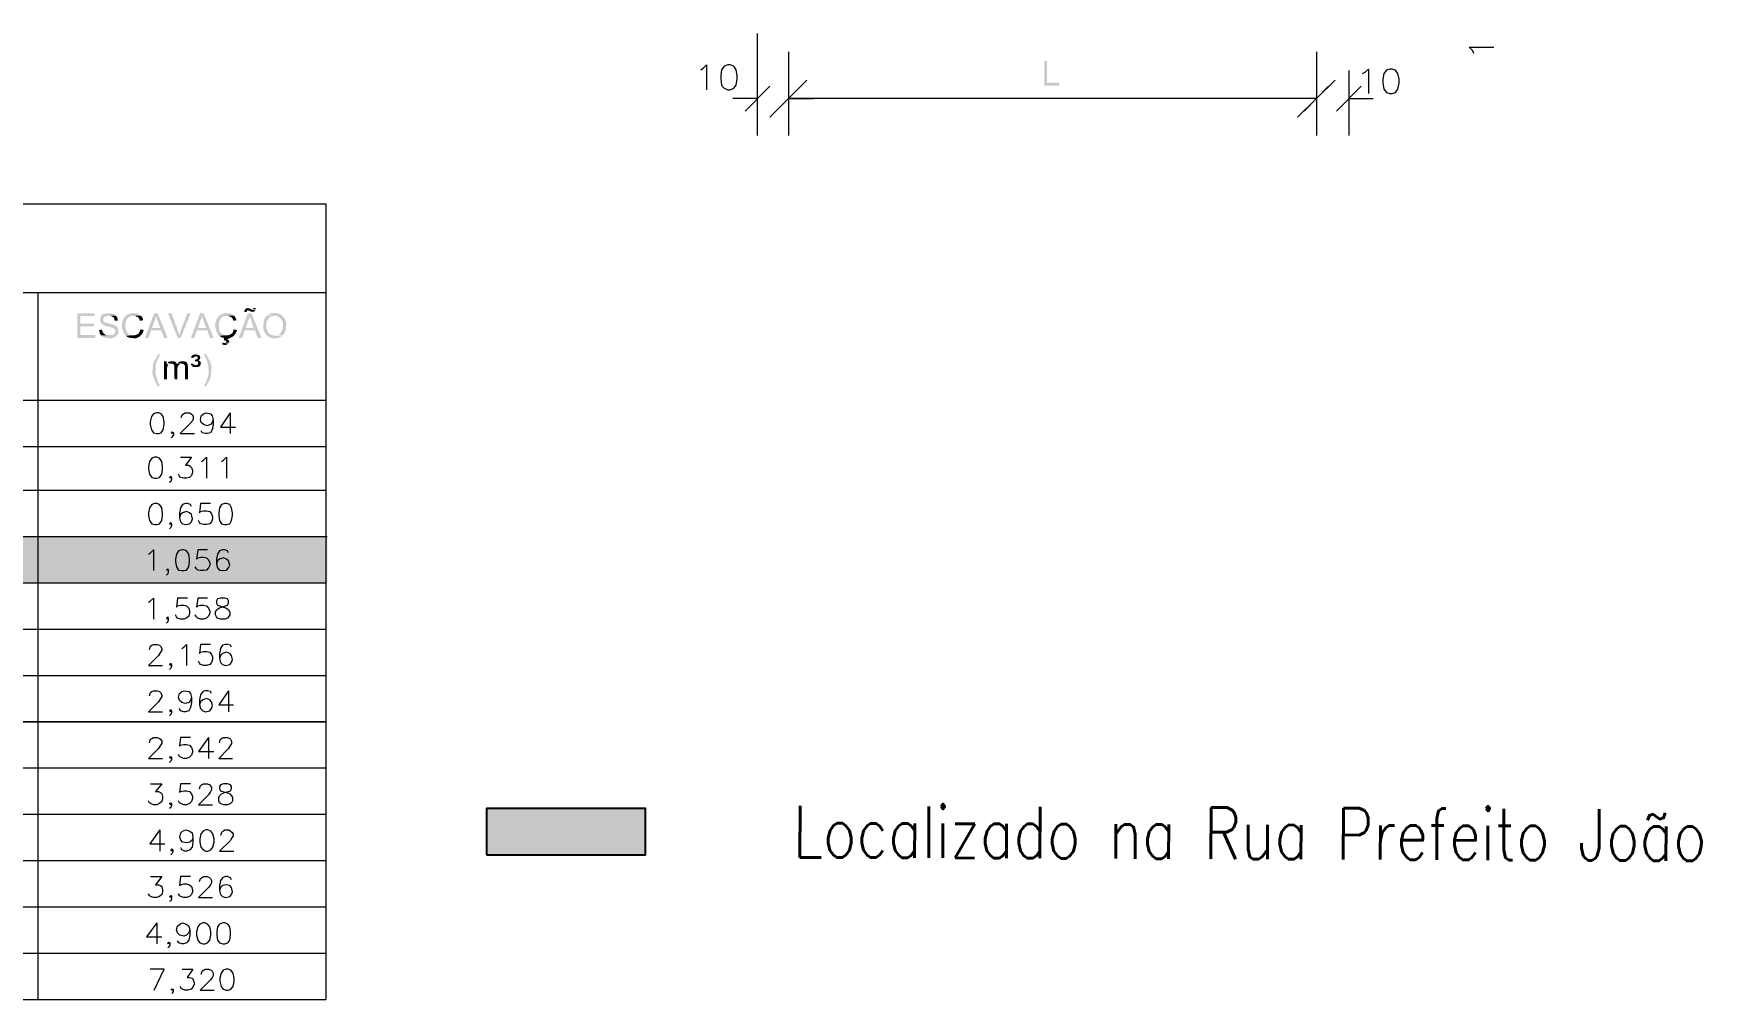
# Model space of a CAD drawing. Header units: feet. Extents: x 203667 to 205527, y 9204857 to 9205156.
# Drawn here: x 204249.65 to 204257.82, y 9205140.32 to 9205145.02 of the extents above; entities that cross this region are included whole.
import ezdxf
from ezdxf.enums import TextEntityAlignment as Align

# ---------------------------------------------------------------- set-up
doc = ezdxf.new("R2010")
doc.units = ezdxf.units.FT
doc.header["$LTSCALE"] = 0.3
doc.header["$MEASUREMENT"] = 0
doc.layers.add('CALÇADA', color=3, linetype='Continuous')
doc.layers.add('PS_IND_COMPRIMENTO', color=7, linetype='Continuous')
doc.layers.add('DRENAGEM a executar', color=242, linetype='Continuous', lineweight=30)
doc.styles.add('ROMANS', font='romans', dxfattribs={"height": 0.2})

msp = doc.modelspace()

# ---------------------------------------------------------------- hatches: boundary and pattern name
at = {"layer": 'CALÇADA'}
h = msp.add_hatch(color=1, dxfattribs=at)
h.dxf.hatch_style = 1
h.paths.add_polyline_path([(204249.5493, 9205142.5705), (204239.2705, 9205142.5705), (204239.2705, 9205142.3455), (204249.5493, 9205142.3455)])
h.paths.add_polyline_path([(204251.0814, 9205142.5705), (204249.5493, 9205142.5705), (204249.5493, 9205142.3455), (204251.0814, 9205142.3455)])
h = msp.add_hatch(color=1, dxfattribs=at)
h.dxf.hatch_style = 1
h.paths.add_polyline_path([(204251.8546, 9205141.2483), (204251.8546, 9205141.0233), (204252.6281, 9205141.0233), (204252.6281, 9205141.2483)])
at = {"layer": 'DRENAGEM a executar', "lineweight": 20}
for points in [[(204254.58, 9205144.8825), (204254.5655, 9205144.8825), (204254.5655, 9205144.7628), (204254.6391, 9205144.7628), (204254.6391, 9205144.7773), (204254.58, 9205144.7773)], [(204249.9514, 9205143.6551), (204249.8663, 9205143.6551), (204249.8663, 9205143.5354), (204249.9543, 9205143.5354), (204249.9543, 9205143.5499), (204249.8821, 9205143.5499), (204249.8821, 9205143.5917), (204249.9485, 9205143.5917), (204249.9485, 9205143.6047), (204249.8821, 9205143.6047), (204249.8821, 9205143.6422), (204249.9514, 9205143.6422)], [(204250.0192, 9205143.6566), (204250.0105, 9205143.6551), (204250.0033, 9205143.6551), (204249.9918, 9205143.6508), (204249.9802, 9205143.6393), (204249.9788, 9205143.6335), (204249.9773, 9205143.6191), (204249.9788, 9205143.6119), (204249.9845, 9205143.6076), (204249.9874, 9205143.6018), (204249.9946, 9205143.5989), (204250.0019, 9205143.5946), (204250.0119, 9205143.5917), (204250.0206, 9205143.5902), (204250.0278, 9205143.5874), (204250.035, 9205143.5859), (204250.0408, 9205143.5845), (204250.0466, 9205143.5787), (204250.0523, 9205143.5744), (204250.0523, 9205143.5643), (204250.0466, 9205143.5571), (204250.0408, 9205143.5513), (204250.0321, 9205143.5499), (204249.9831, 9205143.5484), (204249.9874, 9205143.5426), (204249.9932, 9205143.5398), (204250.0004, 9205143.5383), (204250.0062, 9205143.5354), (204250.035, 9205143.534), (204250.0437, 9205143.5383), (204250.0494, 9205143.5412), (204250.0552, 9205143.5441), (204250.061, 9205143.5499), (204250.0653, 9205143.5571), (204250.0668, 9205143.5643), (204250.0668, 9205143.5744), (204250.0653, 9205143.5816), (204250.0624, 9205143.5859), (204250.0581, 9205143.5917), (204250.0538, 9205143.5946), (204250.0466, 9205143.5989), (204250.0393, 9205143.6018), (204250.0321, 9205143.6032), (204250.0264, 9205143.6047), (204250.0177, 9205143.6076), (204250.0091, 9205143.609), (204250.0033, 9205143.6119), (204249.9961, 9205143.6133), (204249.9932, 9205143.6191), (204249.9932, 9205143.6292), (204249.9961, 9205143.635), (204250.0033, 9205143.6393), (204250.0119, 9205143.6436), (204250.0552, 9205143.6436), (204250.0523, 9205143.6479), (204250.0451, 9205143.6523), (204250.0365, 9205143.6551), (204250.0293, 9205143.6551), (204250.022, 9205143.6566)], [(204250.0552, 9205143.6436), (204250.0192, 9205143.6436), (204250.0264, 9205143.6436), (204250.0321, 9205143.6422), (204250.0379, 9205143.6378), (204250.0437, 9205143.635), (204250.0466, 9205143.6292), (204250.048, 9205143.6205), (204250.0639, 9205143.6205), (204250.0624, 9205143.6277), (204250.061, 9205143.635), (204250.0567, 9205143.6393)], [(204250.1403, 9205143.6566), (204250.1331, 9205143.6566), (204250.1244, 9205143.6551), (204250.1172, 9205143.6523), (204250.1057, 9205143.6465), (204250.1014, 9205143.6422), (204250.097, 9205143.6378), (204250.0927, 9205143.6306), (204250.0898, 9205143.6263), (204250.0884, 9205143.6191), (204250.0841, 9205143.6104), (204250.0841, 9205143.583), (204250.0884, 9205143.5744), (204250.0898, 9205143.5672), (204250.0956, 9205143.5556), (204250.0985, 9205143.5499), (204250.1043, 9205143.547), (204250.1389, 9205143.5484), (204250.1317, 9205143.5484), (204250.1244, 9205143.5499), (204250.1187, 9205143.5527), (204250.11, 9205143.56), (204250.1071, 9205143.5672), (204250.1043, 9205143.5744), (204250.1014, 9205143.5859), (204250.0999, 9205143.6032), (204250.1014, 9205143.6119), (204250.1043, 9205143.6191), (204250.1071, 9205143.6249), (204250.11, 9205143.6292), (204250.1143, 9205143.635), (204250.1216, 9205143.6393), (204250.1302, 9205143.6422), (204250.1749, 9205143.6436), (204250.1706, 9205143.6479), (204250.1619, 9205143.6523), (204250.1576, 9205143.6551), (204250.1504, 9205143.6551), (204250.1432, 9205143.6566)], [(204250.1749, 9205143.6436), (204250.1403, 9205143.6436), (204250.149, 9205143.6436), (204250.1533, 9205143.6393), (204250.1619, 9205143.6364), (204250.1663, 9205143.6306), (204250.1692, 9205143.6263), (204250.1706, 9205143.6191), (204250.1865, 9205143.622), (204250.185, 9205143.6306), (204250.1821, 9205143.6364), (204250.1778, 9205143.6422)], [(204250.2571, 9205143.6551), (204250.2398, 9205143.6551), (204250.1951, 9205143.5354), (204250.2124, 9205143.5354), (204250.2254, 9205143.5729), (204250.2744, 9205143.5729), (204250.2297, 9205143.5845), (204250.2427, 9205143.6191), (204250.2456, 9205143.6263), (204250.247, 9205143.6335), (204250.2485, 9205143.6393), (204250.2485, 9205143.6436)], [(204250.2571, 9205143.6551), (204250.2485, 9205143.6436), (204250.2514, 9205143.635), (204250.2543, 9205143.6277), (204250.2571, 9205143.6176), (204250.2701, 9205143.5845), (204250.2297, 9205143.5845), (204250.2744, 9205143.5729), (204250.2889, 9205143.5354), (204250.3062, 9205143.5354)], [(204250.3249, 9205143.6551), (204250.3076, 9205143.6551), (204250.3552, 9205143.5354), (204250.3639, 9205143.5499), (204250.3581, 9205143.5614), (204250.3567, 9205143.5686)], [(204250.4172, 9205143.6551), (204250.4014, 9205143.6551), (204250.3682, 9205143.5686), (204250.3668, 9205143.5614), (204250.3653, 9205143.5556), (204250.3552, 9205143.5354), (204250.3696, 9205143.5354)], [(204250.4807, 9205143.6551), (204250.4634, 9205143.6551), (204250.4187, 9205143.5354), (204250.436, 9205143.5354), (204250.4475, 9205143.5729), (204250.498, 9205143.5729), (204250.4533, 9205143.5845), (204250.4648, 9205143.6191), (204250.4692, 9205143.6263), (204250.4706, 9205143.6335), (204250.472, 9205143.6393), (204250.472, 9205143.6436)], [(204250.4807, 9205143.6551), (204250.472, 9205143.6436), (204250.4735, 9205143.635), (204250.4778, 9205143.6277), (204250.4807, 9205143.6176), (204250.4937, 9205143.5845), (204250.4533, 9205143.5845), (204250.498, 9205143.5729), (204250.5124, 9205143.5354), (204250.5297, 9205143.5354)], [(204250.5932, 9205143.6566), (204250.586, 9205143.6566), (204250.5773, 9205143.6551), (204250.5716, 9205143.6523), (204250.5586, 9205143.6465), (204250.5557, 9205143.6422), (204250.5499, 9205143.6378), (204250.547, 9205143.6306), (204250.5427, 9205143.6263), (204250.5413, 9205143.6191), (204250.5384, 9205143.6104), (204250.5384, 9205143.583), (204250.5413, 9205143.5744), (204250.5427, 9205143.5672), (204250.5485, 9205143.5556), (204250.5514, 9205143.5499), (204250.5571, 9205143.547), (204250.5918, 9205143.5484), (204250.5845, 9205143.5484), (204250.5773, 9205143.5499), (204250.573, 9205143.5527), (204250.5643, 9205143.56), (204250.56, 9205143.5672), (204250.5571, 9205143.5729), (204250.5557, 9205143.5787), (204250.5557, 9205143.5859), (204250.5543, 9205143.6032), (204250.5557, 9205143.6119), (204250.5571, 9205143.6191), (204250.56, 9205143.6249), (204250.5643, 9205143.6292), (204250.5672, 9205143.635), (204250.5744, 9205143.6393), (204250.5831, 9205143.6422), (204250.6278, 9205143.6436), (204250.6249, 9205143.6479), (204250.6163, 9205143.6523), (204250.6105, 9205143.6551), (204250.6033, 9205143.6551), (204250.5975, 9205143.6566)], [(204250.6278, 9205143.6436), (204250.5932, 9205143.6436), (204250.6018, 9205143.6436), (204250.6076, 9205143.6393), (204250.6163, 9205143.6364), (204250.6192, 9205143.6306), (204250.6235, 9205143.6263), (204250.6249, 9205143.6191), (204250.6408, 9205143.622), (204250.6379, 9205143.6306), (204250.635, 9205143.6364), (204250.6321, 9205143.6422)], [(204250.7129, 9205143.6551), (204250.6956, 9205143.6551), (204250.6509, 9205143.5354), (204250.6682, 9205143.5354), (204250.6797, 9205143.5729), (204250.7302, 9205143.5729), (204250.6855, 9205143.5845), (204250.697, 9205143.6191), (204250.7014, 9205143.6263), (204250.7028, 9205143.6335), (204250.7043, 9205143.6393), (204250.7043, 9205143.6436)], [(204250.6956, 9205143.6811), (204250.6884, 9205143.6797), (204250.6841, 9205143.6768), (204250.6797, 9205143.6696), (204250.6783, 9205143.6624), (204250.6898, 9205143.6624), (204250.6927, 9205143.6696), (204250.7317, 9205143.671), (204250.7129, 9205143.6739), (204250.7071, 9205143.6782), (204250.7014, 9205143.6797), (204250.697, 9205143.6797)], [(204250.7129, 9205143.6551), (204250.7043, 9205143.6436), (204250.7057, 9205143.635), (204250.71, 9205143.6277), (204250.7129, 9205143.6176), (204250.7244, 9205143.5845), (204250.6855, 9205143.5845), (204250.7302, 9205143.5729), (204250.7446, 9205143.5354), (204250.7619, 9205143.5354)], [(204250.7317, 9205143.671), (204250.6956, 9205143.6696), (204250.7043, 9205143.6681), (204250.71, 9205143.6638), (204250.7201, 9205143.6624), (204250.7273, 9205143.6652), (204250.7302, 9205143.6681)], [(204250.7331, 9205143.6811), (204250.723, 9205143.6811), (204250.7201, 9205143.6768), (204250.7317, 9205143.6739), (204250.7331, 9205143.6782)], [(204250.7908, 9205143.6451), (204250.785, 9205143.6393), (204250.7807, 9205143.635), (204250.7764, 9205143.6292), (204250.7735, 9205143.6205), (204250.772, 9205143.6119), (204250.7706, 9205143.5787), (204250.7735, 9205143.5701), (204250.7764, 9205143.5643), (204250.7807, 9205143.5585), (204250.7836, 9205143.5527), (204250.7893, 9205143.5484), (204250.7937, 9205143.5441), (204250.8009, 9205143.5398), (204250.8095, 9205143.5354), (204250.8167, 9205143.534), (204250.8369, 9205143.534), (204250.8456, 9205143.5383), (204250.8542, 9205143.5412), (204250.8615, 9205143.5441), (204250.8167, 9205143.5484), (204250.8095, 9205143.5499), (204250.8052, 9205143.5527), (204250.7994, 9205143.5571), (204250.7937, 9205143.5643), (204250.7908, 9205143.5701), (204250.7879, 9205143.5758), (204250.785, 9205143.583), (204250.785, 9205143.6047), (204250.7879, 9205143.6162), (204250.7908, 9205143.6205), (204250.7937, 9205143.6277), (204250.798, 9205143.6335), (204250.8023, 9205143.6364), (204250.8081, 9205143.6393), (204250.8167, 9205143.6422), (204250.8268, 9205143.6436)], [(204250.8268, 9205143.6566), (204250.8182, 9205143.6566), (204250.8095, 9205143.6551), (204250.8023, 9205143.6523), (204250.7937, 9205143.6479), (204250.8268, 9205143.6436), (204250.8355, 9205143.6436), (204250.8427, 9205143.6393), (204250.8499, 9205143.6364), (204250.8542, 9205143.6306), (204250.8586, 9205143.6263), (204250.8615, 9205143.6205), (204250.8658, 9205143.6119), (204250.8672, 9205143.6047), (204250.8672, 9205143.5845), (204250.8629, 9205143.5758), (204250.8615, 9205143.5686), (204250.8586, 9205143.5643), (204250.8528, 9205143.5571), (204250.8485, 9205143.5527), (204250.8427, 9205143.5499), (204250.8355, 9205143.5484), (204250.8254, 9205143.5484), (204250.8629, 9205143.5484), (204250.8687, 9205143.5513), (204250.8716, 9205143.5571), (204250.8759, 9205143.5643), (204250.8788, 9205143.5686), (204250.8802, 9205143.5758), (204250.8831, 9205143.609), (204250.8802, 9205143.6162), (204250.8759, 9205143.6277), (204250.8716, 9205143.6335), (204250.8687, 9205143.6378), (204250.8629, 9205143.6436), (204250.8586, 9205143.6465), (204250.8514, 9205143.6523), (204250.8427, 9205143.6551), (204250.8355, 9205143.6551), (204250.8312, 9205143.6566)], [(204249.9874, 9205143.5758), (204249.9716, 9205143.5744), (204249.9744, 9205143.5672), (204249.9759, 9205143.5585), (204249.9788, 9205143.5527), (204249.9831, 9205143.5484), (204250.022, 9205143.5484), (204250.0134, 9205143.5484), (204250.0062, 9205143.5499), (204250.0019, 9205143.5527), (204249.9961, 9205143.5571), (204249.9918, 9205143.5614), (204249.9889, 9205143.5686), (204249.9874, 9205143.5729)], [(204250.1735, 9205143.5773), (204250.1706, 9205143.5701), (204250.1692, 9205143.5643), (204250.1663, 9205143.5585), (204250.1576, 9205143.5527), (204250.1518, 9205143.5499), (204250.1389, 9205143.5484), (204250.1043, 9205143.547), (204250.1086, 9205143.5412), (204250.1158, 9205143.5383), (204250.1259, 9205143.5354), (204250.1518, 9205143.534), (204250.1648, 9205143.5398), (204250.1692, 9205143.5426), (204250.1764, 9205143.5484), (204250.1836, 9205143.5585), (204250.1865, 9205143.5643), (204250.1879, 9205143.5701), (204250.1908, 9205143.5744)], [(204250.6264, 9205143.5773), (204250.6249, 9205143.5701), (204250.6235, 9205143.5643), (204250.6192, 9205143.5585), (204250.6105, 9205143.5527), (204250.6062, 9205143.5499), (204250.5918, 9205143.5484), (204250.5571, 9205143.547), (204250.5629, 9205143.5412), (204250.5687, 9205143.5383), (204250.5802, 9205143.5354), (204250.5802, 9205143.5239), (204250.5889, 9205143.5225), (204250.5918, 9205143.5167), (204250.586, 9205143.5138), (204250.5802, 9205143.5124), (204250.6033, 9205143.5124), (204250.6062, 9205143.5181), (204250.6018, 9205143.5253), (204250.5946, 9205143.5297), (204250.6062, 9205143.534), (204250.6177, 9205143.5398), (204250.6235, 9205143.5426), (204250.6293, 9205143.5484), (204250.635, 9205143.5556), (204250.6379, 9205143.56), (204250.6408, 9205143.5672), (204250.6437, 9205143.5744)], [(204250.5716, 9205143.5124), (204250.5716, 9205143.5037), (204250.5845, 9205143.5008), (204250.5946, 9205143.5037), (204250.6018, 9205143.508), (204250.5759, 9205143.5124)], [(204250.2701, 9205143.4561), (204250.26, 9205143.4561), (204250.2557, 9205143.4489), (204250.2514, 9205143.4402), (204250.2456, 9205143.4316), (204250.2398, 9205143.4229), (204250.2369, 9205143.4143), (204250.2355, 9205143.4085), (204250.2341, 9205143.4013), (204250.2341, 9205143.3941), (204250.2312, 9205143.3652), (204250.2341, 9205143.3537), (204250.2369, 9205143.3451), (204250.2384, 9205143.3393), (204250.2427, 9205143.3321), (204250.2456, 9205143.3249), (204250.2514, 9205143.3133), (204250.2543, 9205143.3076), (204250.2571, 9205143.3018), (204250.2701, 9205143.3003), (204250.2658, 9205143.3076), (204250.2629, 9205143.3133), (204250.26, 9205143.3191), (204250.2571, 9205143.3263), (204250.2543, 9205143.3321), (204250.2528, 9205143.3393), (204250.2514, 9205143.3479), (204250.2485, 9205143.3566), (204250.247, 9205143.3753), (204250.247, 9205143.3826), (204250.247, 9205143.3999), (204250.2485, 9205143.4085), (204250.2528, 9205143.4172), (204250.2543, 9205143.4229), (204250.2571, 9205143.4316), (204250.2615, 9205143.4388), (204250.2643, 9205143.446), (204250.2687, 9205143.4532)], [(204250.3004, 9205143.4215), (204250.2874, 9205143.4215), (204250.2874, 9205143.335), (204250.3033, 9205143.335), (204250.3033, 9205143.3927), (204250.3062, 9205143.4013), (204250.3091, 9205143.4056), (204250.3004, 9205143.41)], [(204250.3033, 9205143.4114), (204250.3148, 9205143.4085), (204250.3235, 9205143.4114)], [(204250.3264, 9205143.4229), (204250.3206, 9205143.4229), (204250.3119, 9205143.4201), (204250.3047, 9205143.4143), (204250.3235, 9205143.4114), (204250.3307, 9205143.41), (204250.3509, 9205143.4085), (204250.348, 9205143.4143), (204250.3422, 9205143.4201), (204250.3336, 9205143.4229), (204250.3307, 9205143.4229)], [(204250.3523, 9205143.4114), (204250.3336, 9205143.4085), (204250.3379, 9205143.4013), (204250.3393, 9205143.335), (204250.3523, 9205143.335), (204250.3523, 9205143.3869), (204250.3552, 9205143.397), (204250.361, 9205143.4056), (204250.3682, 9205143.41), (204250.3754, 9205143.4114)], [(204250.3768, 9205143.4229), (204250.3682, 9205143.4215), (204250.3595, 9205143.4186), (204250.3567, 9205143.4128), (204250.3754, 9205143.4114), (204250.3841, 9205143.4085), (204250.3898, 9205143.4027), (204250.3898, 9205143.335), (204250.4043, 9205143.335), (204250.4043, 9205143.3999), (204250.4028, 9205143.4056), (204250.3999, 9205143.4143), (204250.3942, 9205143.4201), (204250.3869, 9205143.4215), (204250.3826, 9205143.4229)], [(204250.4216, 9205143.446), (204250.4187, 9205143.4402), (204250.4302, 9205143.4388), (204250.436, 9205143.4446), (204250.4432, 9205143.446)], [(204250.4288, 9205143.4114), (204250.4187, 9205143.4114), (204250.4201, 9205143.4042), (204250.4432, 9205143.4027), (204250.436, 9205143.4042), (204250.4302, 9205143.4085)], [(204250.4619, 9205143.4229), (204250.4432, 9205143.4215), (204250.4504, 9205143.4215), (204250.4547, 9205143.4172), (204250.4533, 9205143.4085), (204250.4475, 9205143.4042), (204250.4201, 9205143.4027), (204250.4259, 9205143.397), (204250.4331, 9205143.3941), (204250.4533, 9205143.3941), (204250.4591, 9205143.397), (204250.4648, 9205143.4027), (204250.4677, 9205143.4172), (204250.4634, 9205143.4215)], [(204250.4432, 9205143.4561), (204250.436, 9205143.4547), (204250.4273, 9205143.4532), (204250.4216, 9205143.446), (204250.4461, 9205143.446), (204250.4518, 9205143.4431), (204250.4518, 9205143.4359), (204250.4461, 9205143.4316), (204250.4389, 9205143.4302), (204250.4374, 9205143.4215), (204250.4619, 9205143.4229), (204250.4562, 9205143.4273), (204250.4619, 9205143.4316), (204250.4648, 9205143.4402), (204250.4619, 9205143.4489), (204250.4562, 9205143.4532), (204250.4461, 9205143.4547)], [(204250.4908, 9205143.4561), (204250.4807, 9205143.4561), (204250.485, 9205143.4518), (204250.4893, 9205143.4402), (204250.4937, 9205143.4345), (204250.4951, 9205143.4273), (204250.498, 9205143.4215), (204250.4994, 9205143.4143), (204250.5023, 9205143.4085), (204250.5038, 9205143.4013), (204250.5038, 9205143.3912), (204250.5052, 9205143.3681), (204250.5038, 9205143.3566), (204250.5023, 9205143.3479), (204250.4994, 9205143.3407), (204250.4966, 9205143.3335), (204250.4937, 9205143.3249), (204250.4908, 9205143.3177), (204250.4865, 9205143.309), (204250.4821, 9205143.3047), (204250.4908, 9205143.3003), (204250.4966, 9205143.3061), (204250.4994, 9205143.3133), (204250.5038, 9205143.3177), (204250.5067, 9205143.3263), (204250.511, 9205143.3335), (204250.5139, 9205143.3407), (204250.5153, 9205143.3494), (204250.5168, 9205143.3566), (204250.5196, 9205143.3955), (204250.5168, 9205143.4056), (204250.5139, 9205143.4114), (204250.5124, 9205143.4186), (204250.511, 9205143.4258), (204250.5067, 9205143.4302), (204250.5038, 9205143.4359), (204250.4994, 9205143.4431), (204250.4951, 9205143.4518), (204250.4937, 9205143.4532)]]:
    msp.add_hatch(color=7, dxfattribs=at).paths.add_polyline_path(points)

# ---------------------------------------------------------------- linework, layer by layer
at = {"layer": 'CALÇADA', "color": 1}
msp.add_lwpolyline([(204251.8546, 9205141.0233), (204252.6281, 9205141.0233), (204252.6281, 9205141.2483), (204251.8546, 9205141.2483)], close=True, dxfattribs=at)
at = {"layer": 'DRENAGEM a executar', "color": 7, "lineweight": 20}
for points in [[(204253.1708, 9205145.0152), (204253.1708, 9205144.5191)], [(204256.654, 9205144.9186), (204256.6482, 9205144.9316), (204256.6309, 9205144.9489), (204256.7506, 9205144.9489)], [(204252.8968, 9205144.8393), (204252.9083, 9205144.8465), (204252.9242, 9205144.8638), (204252.9242, 9205144.7426)], [(204253.028, 9205144.8638), (204253.0107, 9205144.8566), (204252.9978, 9205144.8393), (204252.9934, 9205144.8119), (204252.9934, 9205144.7946), (204252.9978, 9205144.7643), (204253.0107, 9205144.7499), (204253.028, 9205144.7426), (204253.0396, 9205144.7426), (204253.0569, 9205144.7499), (204253.0684, 9205144.7643), (204253.0728, 9205144.7946), (204253.0728, 9205144.8119), (204253.0684, 9205144.8393), (204253.0569, 9205144.8566), (204253.0396, 9205144.8638), (204253.028, 9205144.8638), (204253.028, 9205144.8638)], [(204253.3223, 9205144.9258), (204253.3223, 9205144.5191)], [(204255.8896, 9205144.9258), (204255.8896, 9205144.5191)], [(204253.4117, 9205144.7888), (204253.2329, 9205144.6085)], [(204255.7973, 9205144.6085), (204255.979, 9205144.7888)], [(204256.0453, 9205144.8364), (204256.0453, 9205144.5191)], [(204256.1131, 9205144.8205), (204256.1247, 9205144.8277), (204256.142, 9205144.8422), (204256.142, 9205144.7239)], [(204256.2458, 9205144.8422), (204256.2285, 9205144.8378), (204256.2155, 9205144.8205), (204256.2112, 9205144.7931), (204256.2112, 9205144.7758), (204256.2155, 9205144.7455), (204256.2285, 9205144.7282), (204256.2458, 9205144.7239), (204256.2559, 9205144.7239), (204256.2732, 9205144.7282), (204256.2848, 9205144.7455), (204256.2905, 9205144.7758), (204256.2905, 9205144.7931), (204256.2848, 9205144.8205), (204256.2732, 9205144.8378), (204256.2559, 9205144.8422), (204256.2458, 9205144.8422), (204256.2458, 9205144.8422)], [(204253.1708, 9205144.6994), (204253.0526, 9205144.6994)], [(204253.1117, 9205144.6388), (204253.2329, 9205144.76)], [(204253.3829, 9205144.76), (204253.2617, 9205144.6388)], [(204255.8896, 9205144.6994), (204253.3223, 9205144.6994)], [(204253.3223, 9205144.6994), (204253.4434, 9205144.6994)], [(204255.8896, 9205144.6994), (204255.767, 9205144.6994)], [(204255.829, 9205144.6388), (204255.9473, 9205144.76)], [(204256.1059, 9205144.76), (204255.9862, 9205144.6388)], [(204256.0453, 9205144.6994), (204256.165, 9205144.6994)], [(204253.3223, 9205144.6547), (204253.3223, 9205144.5191)], [(204255.8896, 9205144.6547), (204255.8896, 9205144.5191)], [(204239.2639, 9205140.3206), (204239.2553, 9205144.1874), (204251.0749, 9205144.1874)], [(204251.0749, 9205144.1874), (204251.0749, 9205140.3206)], [(204239.2553, 9205143.7561), (204251.0749, 9205143.7561)], [(204249.6744, 9205143.7561), (204249.6744, 9205140.3206)], [(204239.2668, 9205143.2326), (204251.0778, 9205143.2326)], [(204250.2514, 9205143.172), (204250.2369, 9205143.1677), (204250.2268, 9205143.1532), (204250.2211, 9205143.1287), (204250.2211, 9205143.1143), (204250.2268, 9205143.0898), (204250.2369, 9205143.0753), (204250.2514, 9205143.071), (204250.2615, 9205143.071), (204250.2744, 9205143.0753), (204250.2845, 9205143.0898), (204250.2889, 9205143.1143), (204250.2889, 9205143.1287), (204250.2845, 9205143.1532), (204250.2744, 9205143.1677), (204250.2615, 9205143.172), (204250.2514, 9205143.172), (204250.2514, 9205143.172)], [(204250.3711, 9205143.1489), (204250.3768, 9205143.1619), (204250.3826, 9205143.1677), (204250.3913, 9205143.172), (204250.4115, 9205143.172), (204250.4201, 9205143.1677), (204250.4259, 9205143.1619), (204250.4302, 9205143.1532), (204250.4302, 9205143.1431), (204250.4259, 9205143.133), (204250.4143, 9205143.1186), (204250.3668, 9205143.071), (204250.436, 9205143.071)], [(204250.5268, 9205143.1374), (204250.5225, 9205143.1244), (204250.5139, 9205143.1143), (204250.498, 9205143.1085), (204250.4793, 9205143.1143), (204250.4692, 9205143.1244), (204250.4648, 9205143.1374), (204250.4692, 9205143.1576), (204250.4793, 9205143.1677), (204250.4937, 9205143.172), (204250.5139, 9205143.1677), (204250.5225, 9205143.1576), (204250.5268, 9205143.1374), (204250.5268, 9205143.1143), (204250.5225, 9205143.0898), (204250.5139, 9205143.0753), (204250.498, 9205143.071), (204250.4893, 9205143.071), (204250.4735, 9205143.0753), (204250.4692, 9205143.084)], [(204250.6105, 9205143.172), (204250.5629, 9205143.1027), (204250.635, 9205143.1027)], [(204250.6105, 9205143.172), (204250.6105, 9205143.071)], [(204250.3336, 9205143.0753), (204250.3278, 9205143.071), (204250.3235, 9205143.0753), (204250.3278, 9205143.0797), (204250.3336, 9205143.0753), (204250.3336, 9205143.0652), (204250.3278, 9205143.0552), (204250.3235, 9205143.0508)], [(204239.2668, 9205143.0076), (204251.0749, 9205143.0076)], [(204250.2413, 9205142.9556), (204250.2283, 9205142.9513), (204250.2182, 9205142.9354), (204250.2124, 9205142.9109), (204250.2124, 9205142.8979), (204250.2182, 9205142.8734), (204250.2283, 9205142.8576), (204250.2413, 9205142.8547), (204250.2528, 9205142.8547), (204250.2658, 9205142.8576), (204250.2773, 9205142.8734), (204250.2802, 9205142.8979), (204250.2802, 9205142.9109), (204250.2773, 9205142.9354), (204250.2658, 9205142.9513), (204250.2528, 9205142.9556), (204250.2413, 9205142.9556), (204250.2413, 9205142.9556)], [(204250.3682, 9205142.9556), (204250.4216, 9205142.9556), (204250.3927, 9205142.9167), (204250.4086, 9205142.9167), (204250.4172, 9205142.9109), (204250.4216, 9205142.9066), (204250.4273, 9205142.8922), (204250.4273, 9205142.8821), (204250.4216, 9205142.8677), (204250.4115, 9205142.8576), (204250.397, 9205142.8547), (204250.3841, 9205142.8547), (204250.3682, 9205142.8576), (204250.3639, 9205142.8633), (204250.3581, 9205142.8734)], [(204250.4706, 9205142.9354), (204250.4807, 9205142.9412), (204250.4951, 9205142.9556), (204250.4951, 9205142.8547)], [(204250.5672, 9205142.9354), (204250.5773, 9205142.9412), (204250.5918, 9205142.9556), (204250.5918, 9205142.8547)], [(204250.3249, 9205142.8576), (204250.3206, 9205142.8547), (204250.3148, 9205142.8576), (204250.3206, 9205142.8633), (204250.3249, 9205142.8576), (204250.3249, 9205142.8489), (204250.3206, 9205142.8388), (204250.3148, 9205142.833)], [(204239.2639, 9205142.7955), (204251.0749, 9205142.7955)], [(204250.2413, 9205142.7306), (204250.2283, 9205142.7263), (204250.2182, 9205142.7104), (204250.2124, 9205142.6859), (204250.2124, 9205142.6729), (204250.2182, 9205142.6484), (204250.2283, 9205142.6326), (204250.2413, 9205142.6297), (204250.2528, 9205142.6297), (204250.2658, 9205142.6326), (204250.2773, 9205142.6484), (204250.2802, 9205142.6729), (204250.2802, 9205142.6859), (204250.2773, 9205142.7104), (204250.2658, 9205142.7263), (204250.2528, 9205142.7306), (204250.2413, 9205142.7306), (204250.2413, 9205142.7306)], [(204250.4216, 9205142.7162), (204250.4172, 9205142.7263), (204250.4028, 9205142.7306), (204250.3927, 9205142.7306), (204250.3783, 9205142.7263), (204250.3682, 9205142.7104), (204250.3639, 9205142.6859), (204250.3639, 9205142.6614), (204250.3682, 9205142.6427), (204250.3783, 9205142.6326), (204250.3927, 9205142.6297), (204250.4115, 9205142.6326), (204250.4216, 9205142.6427), (204250.4273, 9205142.6571), (204250.4216, 9205142.6773), (204250.4115, 9205142.6859), (204250.397, 9205142.6917), (204250.3783, 9205142.6859), (204250.3682, 9205142.6773), (204250.3639, 9205142.6614)], [(204250.5139, 9205142.7306), (204250.4648, 9205142.7306), (204250.4605, 9205142.6859), (204250.4648, 9205142.6917), (204250.4807, 9205142.696), (204250.4951, 9205142.696), (204250.511, 9205142.6917), (204250.5196, 9205142.6816), (204250.524, 9205142.6672), (204250.524, 9205142.6571), (204250.5196, 9205142.6427), (204250.511, 9205142.6326), (204250.4951, 9205142.6297), (204250.4807, 9205142.6297), (204250.4648, 9205142.6326), (204250.4605, 9205142.6383), (204250.4562, 9205142.6484)], [(204250.5831, 9205142.7306), (204250.5672, 9205142.7263), (204250.5586, 9205142.7104), (204250.5543, 9205142.6859), (204250.5543, 9205142.6729), (204250.5586, 9205142.6484), (204250.5672, 9205142.6326), (204250.5831, 9205142.6297), (204250.5918, 9205142.6297), (204250.6076, 9205142.6326), (204250.6163, 9205142.6484), (204250.6206, 9205142.6729), (204250.6206, 9205142.6859), (204250.6163, 9205142.7104), (204250.6076, 9205142.7263), (204250.5918, 9205142.7306), (204250.5831, 9205142.7306), (204250.5831, 9205142.7306)], [(204239.2618, 9205142.5705), (204251.0814, 9205142.5705)], [(204239.2639, 9205142.5705), (204251.0749, 9205142.5705)], [(204250.3249, 9205142.6326), (204250.3206, 9205142.6297), (204250.3148, 9205142.6326), (204250.3206, 9205142.6383), (204250.3249, 9205142.6326), (204250.3249, 9205142.6239), (204250.3206, 9205142.6138), (204250.3148, 9205142.608)], [(204250.2124, 9205142.4854), (204250.2225, 9205142.4912), (204250.2369, 9205142.5056), (204250.2369, 9205142.4047)], [(204250.374, 9205142.5056), (204250.3581, 9205142.5013), (204250.3494, 9205142.4854), (204250.3437, 9205142.4609), (204250.3437, 9205142.4479), (204250.3494, 9205142.4234), (204250.3581, 9205142.4076), (204250.374, 9205142.4047), (204250.3841, 9205142.4047), (204250.397, 9205142.4076), (204250.4086, 9205142.4234), (204250.4115, 9205142.4479), (204250.4115, 9205142.4609), (204250.4086, 9205142.4854), (204250.397, 9205142.5013), (204250.3841, 9205142.5056), (204250.374, 9205142.5056), (204250.374, 9205142.5056)], [(204250.4994, 9205142.5056), (204250.4518, 9205142.5056), (204250.4461, 9205142.4609), (204250.4518, 9205142.4667), (204250.4648, 9205142.471), (204250.4807, 9205142.471), (204250.4951, 9205142.4667), (204250.5052, 9205142.4566), (204250.511, 9205142.4422), (204250.511, 9205142.4321), (204250.5052, 9205142.4177), (204250.4951, 9205142.4076), (204250.4807, 9205142.4047), (204250.4648, 9205142.4047), (204250.4518, 9205142.4076), (204250.4461, 9205142.4133), (204250.4403, 9205142.4234)], [(204250.6018, 9205142.4912), (204250.5975, 9205142.5013), (204250.5831, 9205142.5056), (204250.573, 9205142.5056), (204250.5586, 9205142.5013), (204250.5485, 9205142.4854), (204250.5427, 9205142.4609), (204250.5427, 9205142.4364), (204250.5485, 9205142.4177), (204250.5586, 9205142.4076), (204250.573, 9205142.4047), (204250.5918, 9205142.4076), (204250.6018, 9205142.4177), (204250.6076, 9205142.4321), (204250.6018, 9205142.4523), (204250.5918, 9205142.4609), (204250.5773, 9205142.4667), (204250.5586, 9205142.4609), (204250.5485, 9205142.4523), (204250.5427, 9205142.4364)], [(204250.3091, 9205142.4076), (204250.3004, 9205142.4076), (204250.3062, 9205142.4133), (204250.3091, 9205142.4076), (204250.3091, 9205142.3989), (204250.3062, 9205142.3888), (204250.3004, 9205142.383)], [(204239.2639, 9205142.3455), (204251.0749, 9205142.3455)], [(204250.2124, 9205142.2518), (204250.2225, 9205142.2576), (204250.2369, 9205142.2705), (204250.2369, 9205142.1681)], [(204250.4028, 9205142.2705), (204250.3538, 9205142.2705), (204250.3494, 9205142.2273), (204250.3538, 9205142.233), (204250.3682, 9205142.2374), (204250.3841, 9205142.2374), (204250.397, 9205142.233), (204250.4086, 9205142.2229), (204250.4115, 9205142.2085), (204250.4115, 9205142.1984), (204250.4086, 9205142.184), (204250.397, 9205142.1739), (204250.3841, 9205142.1681), (204250.3682, 9205142.1681), (204250.3538, 9205142.1739), (204250.3494, 9205142.1797), (204250.3437, 9205142.1898)], [(204250.4994, 9205142.2705), (204250.4518, 9205142.2705), (204250.4461, 9205142.2273), (204250.4518, 9205142.233), (204250.4648, 9205142.2374), (204250.4807, 9205142.2374), (204250.4951, 9205142.233), (204250.5052, 9205142.2229), (204250.511, 9205142.2085), (204250.511, 9205142.1984), (204250.5052, 9205142.184), (204250.4951, 9205142.1739), (204250.4807, 9205142.1681), (204250.4648, 9205142.1681), (204250.4518, 9205142.1739), (204250.4461, 9205142.1797), (204250.4403, 9205142.1898)], [(204250.5629, 9205142.2705), (204250.5485, 9205142.2677), (204250.5427, 9205142.2576), (204250.5427, 9205142.246), (204250.5485, 9205142.2374), (204250.5586, 9205142.233), (204250.5773, 9205142.2273), (204250.5918, 9205142.2229), (204250.6018, 9205142.2143), (204250.6076, 9205142.2028), (204250.6076, 9205142.1898), (204250.6018, 9205142.1797), (204250.5975, 9205142.1739), (204250.5831, 9205142.1681), (204250.5629, 9205142.1681), (204250.5485, 9205142.1739), (204250.5427, 9205142.1797), (204250.5384, 9205142.1898), (204250.5384, 9205142.2028), (204250.5427, 9205142.2143), (204250.5543, 9205142.2229), (204250.5672, 9205142.2273), (204250.5874, 9205142.233), (204250.5975, 9205142.2374), (204250.6018, 9205142.246), (204250.6018, 9205142.2576), (204250.5975, 9205142.2677), (204250.5831, 9205142.2705), (204250.5629, 9205142.2705), (204250.5629, 9205142.2705)], [(204250.3091, 9205142.1739), (204250.3062, 9205142.1681), (204250.3004, 9205142.1739), (204250.3062, 9205142.1797), (204250.3091, 9205142.1739), (204250.3091, 9205142.1653), (204250.3062, 9205142.1552), (204250.3004, 9205142.1494)], [(204239.2639, 9205142.1205), (204251.0749, 9205142.1205)], [(204250.2182, 9205142.021), (204250.2225, 9205142.0369), (204250.2283, 9205142.0427), (204250.2369, 9205142.0455), (204250.2557, 9205142.0455), (204250.2658, 9205142.0427), (204250.2716, 9205142.0369), (204250.2773, 9205142.0268), (204250.2773, 9205142.0181), (204250.2716, 9205142.008), (204250.2615, 9205141.9922), (204250.2124, 9205141.9431), (204250.2802, 9205141.9431)], [(204250.374, 9205142.0268), (204250.3841, 9205142.0326), (204250.397, 9205142.0455), (204250.397, 9205141.9431)], [(204250.5139, 9205142.0455), (204250.4648, 9205142.0455), (204250.4605, 9205142.0023), (204250.4648, 9205142.008), (204250.4807, 9205142.0124), (204250.4951, 9205142.0124), (204250.511, 9205142.008), (204250.5196, 9205141.9979), (204250.524, 9205141.9835), (204250.524, 9205141.9734), (204250.5196, 9205141.959), (204250.511, 9205141.9489), (204250.4951, 9205141.9431), (204250.4807, 9205141.9431), (204250.4648, 9205141.9489), (204250.4605, 9205141.9547), (204250.4562, 9205141.9648)], [(204250.6163, 9205142.0326), (204250.6119, 9205142.0427), (204250.5975, 9205142.0455), (204250.5874, 9205142.0455), (204250.573, 9205142.0427), (204250.5629, 9205142.0268), (204250.5586, 9205142.0023), (204250.5586, 9205141.9778), (204250.5629, 9205141.959), (204250.573, 9205141.9489), (204250.5874, 9205141.9431), (204250.6076, 9205141.9489), (204250.6163, 9205141.959), (204250.6206, 9205141.9734), (204250.6163, 9205141.9922), (204250.6076, 9205142.0023), (204250.5918, 9205142.008), (204250.573, 9205142.0023), (204250.5629, 9205141.9922), (204250.5586, 9205141.9778)], [(204250.3249, 9205141.9489), (204250.3206, 9205141.9431), (204250.3148, 9205141.9489), (204250.3206, 9205141.9547), (204250.3249, 9205141.9489), (204250.3249, 9205141.9403), (204250.3206, 9205141.9302), (204250.3148, 9205141.9244)], [(204239.2639, 9205141.8955), (204251.0749, 9205141.8955)], [(204250.2182, 9205141.796), (204250.2225, 9205141.8119), (204250.2283, 9205141.8177), (204250.2369, 9205141.8205), (204250.2557, 9205141.8205), (204250.2658, 9205141.8177), (204250.2716, 9205141.8119), (204250.2773, 9205141.8018), (204250.2773, 9205141.7931), (204250.2716, 9205141.783), (204250.2615, 9205141.7672), (204250.2124, 9205141.7181), (204250.2802, 9205141.7181)], [(204250.4216, 9205141.7874), (204250.4172, 9205141.7729), (204250.4086, 9205141.7643), (204250.3927, 9205141.7585), (204250.374, 9205141.7643), (204250.3639, 9205141.7729), (204250.3581, 9205141.7874), (204250.3639, 9205141.8076), (204250.374, 9205141.8177), (204250.3869, 9205141.8205), (204250.4086, 9205141.8177), (204250.4172, 9205141.8076), (204250.4216, 9205141.7874), (204250.4216, 9205141.7643), (204250.4172, 9205141.7398), (204250.4086, 9205141.7239), (204250.3927, 9205141.7181), (204250.3841, 9205141.7181), (204250.3682, 9205141.7239), (204250.3639, 9205141.734)], [(204250.5196, 9205141.8076), (204250.5139, 9205141.8177), (204250.4994, 9205141.8205), (204250.4893, 9205141.8205), (204250.4764, 9205141.8177), (204250.4648, 9205141.8018), (204250.4605, 9205141.7773), (204250.4605, 9205141.7528), (204250.4648, 9205141.734), (204250.4764, 9205141.7239), (204250.4893, 9205141.7181), (204250.511, 9205141.7239), (204250.5196, 9205141.734), (204250.524, 9205141.7484), (204250.5196, 9205141.7672), (204250.511, 9205141.7773), (204250.4951, 9205141.783), (204250.4764, 9205141.7773), (204250.4648, 9205141.7672), (204250.4605, 9205141.7528)], [(204250.6018, 9205141.8205), (204250.5543, 9205141.7528), (204250.6264, 9205141.7528)], [(204250.6018, 9205141.8205), (204250.6018, 9205141.7181)], [(204239.2639, 9205141.6705), (204251.0749, 9205141.6705), (204239.2639, 9205141.6705), (204239.2639, 9205141.6705)], [(204250.3249, 9205141.7239), (204250.3206, 9205141.7181), (204250.3148, 9205141.7239), (204250.3206, 9205141.7297), (204250.3249, 9205141.7239), (204250.3249, 9205141.7153), (204250.3206, 9205141.7052), (204250.3148, 9205141.6994)], [(204250.2182, 9205141.5696), (204250.2225, 9205141.5854), (204250.2283, 9205141.5883), (204250.2369, 9205141.5941), (204250.2557, 9205141.5941), (204250.2658, 9205141.5883), (204250.2716, 9205141.5854), (204250.2773, 9205141.5754), (204250.2773, 9205141.5653), (204250.2716, 9205141.5566), (204250.2615, 9205141.5407), (204250.2124, 9205141.4917), (204250.2802, 9205141.4917)], [(204250.4172, 9205141.5941), (204250.3682, 9205141.5941), (204250.3639, 9205141.5508), (204250.3682, 9205141.5566), (204250.3841, 9205141.5595), (204250.397, 9205141.5595), (204250.4115, 9205141.5566), (204250.4216, 9205141.5451), (204250.4273, 9205141.5321), (204250.4273, 9205141.522), (204250.4216, 9205141.5076), (204250.4115, 9205141.4975), (204250.397, 9205141.4917), (204250.3841, 9205141.4917), (204250.3682, 9205141.4975), (204250.3639, 9205141.5018), (204250.3581, 9205141.5104)], [(204250.5052, 9205141.5941), (204250.4562, 9205141.5263), (204250.5297, 9205141.5263)], [(204250.5052, 9205141.5941), (204250.5052, 9205141.4917)], [(204250.5586, 9205141.5696), (204250.5629, 9205141.5854), (204250.5672, 9205141.5883), (204250.5773, 9205141.5941), (204250.5975, 9205141.5941), (204250.6076, 9205141.5883), (204250.6119, 9205141.5854), (204250.6163, 9205141.5754), (204250.6163, 9205141.5653), (204250.6119, 9205141.5566), (204250.6018, 9205141.5407), (204250.5543, 9205141.4917), (204250.6206, 9205141.4917)], [(204239.2639, 9205141.4455), (204251.0749, 9205141.4455)], [(204250.3249, 9205141.4975), (204250.3206, 9205141.4917), (204250.3148, 9205141.4975), (204250.3206, 9205141.5018), (204250.3249, 9205141.4975), (204250.3249, 9205141.4874), (204250.3206, 9205141.4787), (204250.3148, 9205141.4729)], [(204250.2225, 9205141.3691), (204250.2773, 9205141.3691), (204250.247, 9205141.3316), (204250.2615, 9205141.3316), (204250.2716, 9205141.3258), (204250.2773, 9205141.3201), (204250.2802, 9205141.3071), (204250.2802, 9205141.297), (204250.2773, 9205141.2826), (204250.2658, 9205141.2725), (204250.2528, 9205141.2667), (204250.2369, 9205141.2667), (204250.2225, 9205141.2725), (204250.2182, 9205141.2768), (204250.2124, 9205141.2854)], [(204250.4172, 9205141.3691), (204250.3682, 9205141.3691), (204250.3639, 9205141.3258), (204250.3682, 9205141.3316), (204250.3841, 9205141.3345), (204250.397, 9205141.3345), (204250.4115, 9205141.3316), (204250.4216, 9205141.3201), (204250.4273, 9205141.3071), (204250.4273, 9205141.297), (204250.4216, 9205141.2826), (204250.4115, 9205141.2725), (204250.397, 9205141.2667), (204250.3841, 9205141.2667), (204250.3682, 9205141.2725), (204250.3639, 9205141.2768), (204250.3581, 9205141.2854)], [(204250.4605, 9205141.3446), (204250.4648, 9205141.3604), (204250.4706, 9205141.3633), (204250.4807, 9205141.3691), (204250.4994, 9205141.3691), (204250.511, 9205141.3633), (204250.5196, 9205141.3504), (204250.5196, 9205141.3403), (204250.5139, 9205141.3316), (204250.5052, 9205141.3157), (204250.4562, 9205141.2667), (204250.524, 9205141.2667)], [(204250.5773, 9205141.3691), (204250.5629, 9205141.3633), (204250.5586, 9205141.3547), (204250.5586, 9205141.3446), (204250.5629, 9205141.3345), (204250.573, 9205141.3316), (204250.5918, 9205141.3258), (204250.6076, 9205141.3201), (204250.6163, 9205141.31), (204250.6206, 9205141.3013), (204250.6206, 9205141.2854), (204250.6163, 9205141.2768), (204250.6119, 9205141.2725), (204250.5975, 9205141.2667), (204250.5773, 9205141.2667), (204250.5629, 9205141.2725), (204250.5586, 9205141.2768), (204250.5543, 9205141.2854), (204250.5543, 9205141.3013), (204250.5586, 9205141.31), (204250.5672, 9205141.3201), (204250.5831, 9205141.3258), (204250.6018, 9205141.3316), (204250.6119, 9205141.3345), (204250.6163, 9205141.3446), (204250.6163, 9205141.3547), (204250.6119, 9205141.3633), (204250.5975, 9205141.3691), (204250.5773, 9205141.3691), (204250.5773, 9205141.3691)], [(204250.3249, 9205141.2725), (204250.3206, 9205141.2667), (204250.3148, 9205141.2725), (204250.3206, 9205141.2768), (204250.3249, 9205141.2725), (204250.3249, 9205141.2624), (204250.3206, 9205141.2537), (204250.3148, 9205141.248)], [(204239.2639, 9205141.2205), (204251.0749, 9205141.2205)], [(204250.2672, 9205141.1441), (204250.2196, 9205141.0763), (204250.2918, 9205141.0763)], [(204250.2672, 9205141.1441), (204250.2672, 9205141.0417)], [(204250.4288, 9205141.1095), (204250.4244, 9205141.0951), (204250.4129, 9205141.085), (204250.3999, 9205141.0821), (204250.3783, 9205141.085), (204250.3696, 9205141.0951), (204250.3653, 9205141.1095), (204250.3696, 9205141.1297), (204250.3783, 9205141.1383), (204250.3942, 9205141.1441), (204250.4129, 9205141.1383), (204250.4244, 9205141.1297), (204250.4288, 9205141.1095), (204250.4288, 9205141.085), (204250.4244, 9205141.0605), (204250.4129, 9205141.0475), (204250.3999, 9205141.0417), (204250.3898, 9205141.0417), (204250.3754, 9205141.0475), (204250.3696, 9205141.0576)], [(204250.4908, 9205141.1441), (204250.4778, 9205141.1383), (204250.4677, 9205141.1254), (204250.4619, 9205141.1008), (204250.4619, 9205141.085), (204250.4677, 9205141.0605), (204250.4778, 9205141.0475), (204250.4908, 9205141.0417), (204250.5009, 9205141.0417), (204250.5153, 9205141.0475), (204250.5254, 9205141.0605), (204250.5312, 9205141.085), (204250.5312, 9205141.1008), (204250.5254, 9205141.1254), (204250.5153, 9205141.1383), (204250.5009, 9205141.1441), (204250.4908, 9205141.1441), (204250.4908, 9205141.1441)], [(204250.5643, 9205141.1196), (204250.5687, 9205141.134), (204250.5744, 9205141.1383), (204250.5831, 9205141.1441), (204250.6033, 9205141.1441), (204250.6119, 9205141.1383), (204250.6177, 9205141.134), (204250.6235, 9205141.1254), (204250.6235, 9205141.1153), (204250.6177, 9205141.1066), (204250.6091, 9205141.0907), (204250.5586, 9205141.0417), (204250.6278, 9205141.0417)], [(204250.3307, 9205141.0475), (204250.3264, 9205141.0417), (204250.322, 9205141.0475), (204250.3264, 9205141.0518), (204250.3307, 9205141.0475), (204250.3307, 9205141.0374), (204250.3264, 9205141.0287), (204250.322, 9205141.023)], [(204239.2639, 9205140.9955), (204251.0749, 9205140.9955)], [(204250.2225, 9205140.9177), (204250.2773, 9205140.9177), (204250.247, 9205140.8773), (204250.2615, 9205140.8773), (204250.2716, 9205140.8744), (204250.2773, 9205140.8686), (204250.2802, 9205140.8528), (204250.2802, 9205140.8441), (204250.2773, 9205140.8297), (204250.2658, 9205140.821), (204250.2528, 9205140.8153), (204250.2369, 9205140.8153), (204250.2225, 9205140.821), (204250.2182, 9205140.8254), (204250.2124, 9205140.834)], [(204250.4172, 9205140.9177), (204250.3682, 9205140.9177), (204250.3639, 9205140.8744), (204250.3682, 9205140.8773), (204250.3841, 9205140.883), (204250.397, 9205140.883), (204250.4115, 9205140.8773), (204250.4216, 9205140.8686), (204250.4273, 9205140.8528), (204250.4273, 9205140.8441), (204250.4216, 9205140.8297), (204250.4115, 9205140.821), (204250.397, 9205140.8153), (204250.3841, 9205140.8153), (204250.3682, 9205140.821), (204250.3639, 9205140.8254), (204250.3581, 9205140.834)], [(204250.4605, 9205140.8931), (204250.4648, 9205140.9076), (204250.4706, 9205140.9119), (204250.4807, 9205140.9177), (204250.4994, 9205140.9177), (204250.511, 9205140.9119), (204250.5139, 9205140.9076), (204250.5196, 9205140.8989), (204250.5196, 9205140.8874), (204250.5139, 9205140.8773), (204250.5052, 9205140.8643), (204250.4562, 9205140.8153), (204250.524, 9205140.8153)], [(204250.6163, 9205140.9018), (204250.6119, 9205140.9119), (204250.5975, 9205140.9177), (204250.5874, 9205140.9177), (204250.573, 9205140.9119), (204250.5629, 9205140.8989), (204250.5586, 9205140.8744), (204250.5586, 9205140.8499), (204250.5629, 9205140.8297), (204250.573, 9205140.821), (204250.5874, 9205140.8153), (204250.6076, 9205140.821), (204250.6163, 9205140.8297), (204250.6206, 9205140.8441), (204250.6163, 9205140.8643), (204250.6076, 9205140.8744), (204250.5918, 9205140.8773), (204250.573, 9205140.8744), (204250.5629, 9205140.8643), (204250.5586, 9205140.8499)], [(204250.3249, 9205140.821), (204250.3206, 9205140.8153), (204250.3148, 9205140.821), (204250.3206, 9205140.8254), (204250.3249, 9205140.821), (204250.3249, 9205140.8095), (204250.3206, 9205140.7994), (204250.3148, 9205140.7965)], [(204239.2639, 9205140.7705), (204251.0749, 9205140.7705)], [(204239.2639, 9205140.7705), (204251.0749, 9205140.7705)], [(204250.2528, 9205140.6927), (204250.2038, 9205140.6249), (204250.2773, 9205140.6249)], [(204250.2528, 9205140.6927), (204250.2528, 9205140.5903)], [(204250.4129, 9205140.658), (204250.4086, 9205140.6436), (204250.397, 9205140.6335), (204250.3841, 9205140.6278), (204250.3653, 9205140.6335), (204250.3538, 9205140.6436), (204250.3494, 9205140.658), (204250.3538, 9205140.6768), (204250.3653, 9205140.6869), (204250.3783, 9205140.6927), (204250.397, 9205140.6869), (204250.4086, 9205140.6768), (204250.4129, 9205140.658), (204250.4129, 9205140.6335), (204250.4086, 9205140.609), (204250.397, 9205140.596), (204250.3841, 9205140.5903), (204250.374, 9205140.5903), (204250.3595, 9205140.596), (204250.3538, 9205140.6047)], [(204250.4764, 9205140.6927), (204250.4619, 9205140.6869), (204250.4518, 9205140.6739), (204250.4461, 9205140.6494), (204250.4461, 9205140.6335), (204250.4518, 9205140.609), (204250.4619, 9205140.596), (204250.4764, 9205140.5903), (204250.4865, 9205140.5903), (204250.4994, 9205140.596), (204250.511, 9205140.609), (204250.5153, 9205140.6335), (204250.5153, 9205140.6494), (204250.511, 9205140.6739), (204250.4994, 9205140.6869), (204250.4865, 9205140.6927), (204250.4764, 9205140.6927), (204250.4764, 9205140.6927)], [(204250.5744, 9205140.6927), (204250.5586, 9205140.6869), (204250.5485, 9205140.6739), (204250.5442, 9205140.6494), (204250.5442, 9205140.6335), (204250.5485, 9205140.609), (204250.5586, 9205140.596), (204250.5744, 9205140.5903), (204250.5831, 9205140.5903), (204250.599, 9205140.596), (204250.6076, 9205140.609), (204250.6119, 9205140.6335), (204250.6119, 9205140.6494), (204250.6076, 9205140.6739), (204250.599, 9205140.6869), (204250.5831, 9205140.6927), (204250.5744, 9205140.6927), (204250.5744, 9205140.6927)], [(204239.2639, 9205140.5456), (204251.0749, 9205140.5456)], [(204250.3163, 9205140.596), (204250.3105, 9205140.5903), (204250.3062, 9205140.596), (204250.3105, 9205140.5989), (204250.3163, 9205140.596), (204250.3163, 9205140.5845), (204250.3105, 9205140.5744), (204250.3062, 9205140.5715)], [(204250.2398, 9205140.3653), (204250.2889, 9205140.4677), (204250.2211, 9205140.4677)], [(204250.3768, 9205140.4677), (204250.4288, 9205140.4677), (204250.4014, 9205140.4273), (204250.4143, 9205140.4273), (204250.4259, 9205140.4244), (204250.4288, 9205140.4186), (204250.4345, 9205140.4028), (204250.4345, 9205140.3941), (204250.4288, 9205140.3797), (204250.4201, 9205140.371), (204250.4043, 9205140.3653), (204250.3913, 9205140.3653), (204250.3768, 9205140.371), (204250.3711, 9205140.3739), (204250.3668, 9205140.384)], [(204250.4692, 9205140.4431), (204250.4735, 9205140.4576), (204250.4793, 9205140.4619), (204250.4879, 9205140.4677), (204250.5067, 9205140.4677), (204250.5168, 9205140.4619), (204250.5225, 9205140.4576), (204250.5268, 9205140.4489), (204250.5268, 9205140.4374), (204250.5225, 9205140.4273), (204250.5124, 9205140.4143), (204250.4634, 9205140.3653), (204250.5312, 9205140.3653)], [(204250.5903, 9205140.4677), (204250.5759, 9205140.4619), (204250.5658, 9205140.4489), (204250.56, 9205140.4244), (204250.56, 9205140.4085), (204250.5658, 9205140.384), (204250.5759, 9205140.371), (204250.5903, 9205140.3653), (204250.6004, 9205140.3653), (204250.6134, 9205140.371), (204250.6249, 9205140.384), (204250.6293, 9205140.4085), (204250.6293, 9205140.4244), (204250.6249, 9205140.4489), (204250.6134, 9205140.4619), (204250.6004, 9205140.4677), (204250.5903, 9205140.4677), (204250.5903, 9205140.4677)], [(204250.3321, 9205140.371), (204250.3264, 9205140.3653), (204250.3235, 9205140.371), (204250.3321, 9205140.371), (204250.3321, 9205140.3595), (204250.3264, 9205140.3494)], [(204239.2639, 9205140.3206), (204251.0749, 9205140.3206)]]:
    msp.add_lwpolyline(points, dxfattribs=at)

# ---------------------------------------------------------------- texts
at = {"layer": 'PS_IND_COMPRIMENTO', "style": 'ROMANS', "width": 0.8}
msp.add_text('Localizado na Rua Prefeito João da Costa Lima', height=0.25, rotation=359.7753, dxfattribs=at).set_placement((204256.6278, 9205141.1233), align=Align.MIDDLE_CENTER)

doc.saveas('drawing.dxf')
